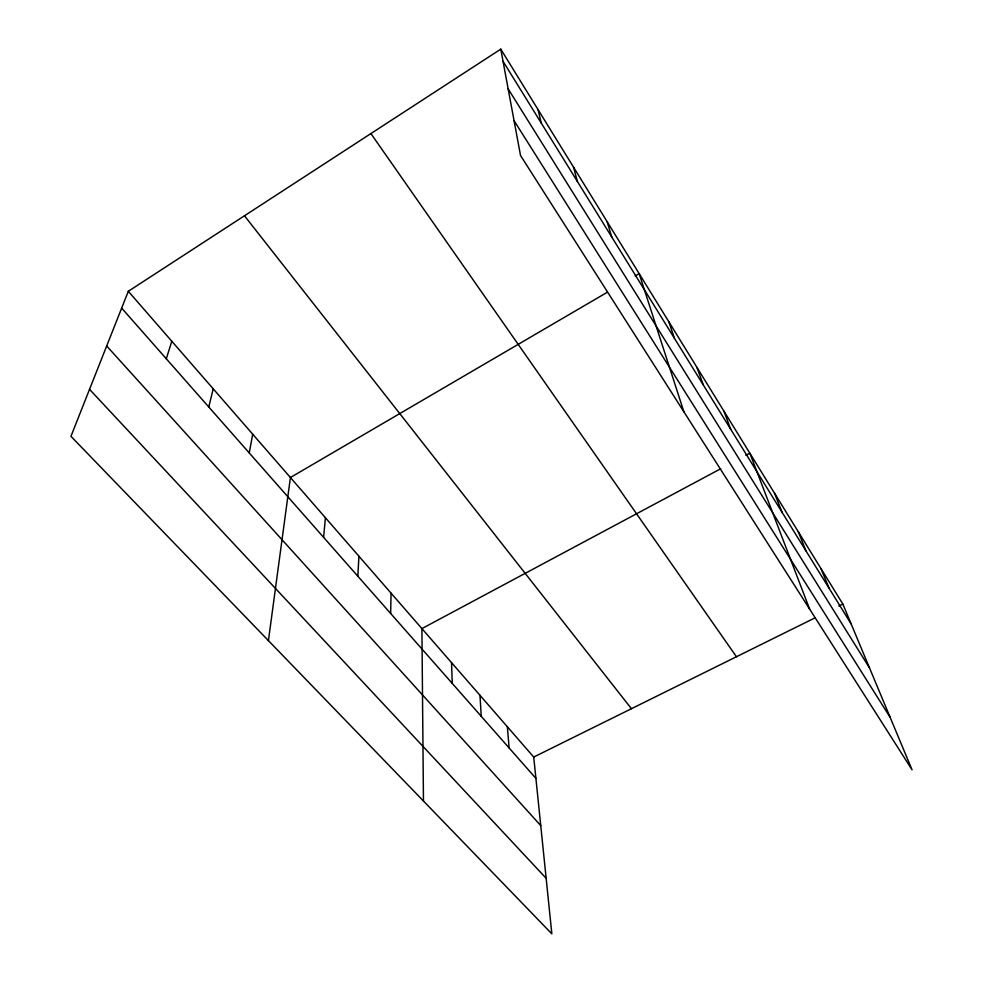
<?xml version="1.0" encoding="UTF-8"?>
<svg xmlns="http://www.w3.org/2000/svg" width="983" height="983" viewBox="0 0 983 983"><rect width="100%" height="100%" fill="white"/><g stroke="black" fill="none" stroke-linecap="round" stroke-linejoin="round"><path stroke-width="1.47" d="M390.644 613.466L391.062 593.167M357.837 576.222L358.93 556.243M323.604 537.345L325.41 517.722M268.42 640.621L290.415 477.517L607.408 292.197M249.227 452.93L252.705 434.203M208.777 406.999L213.213 388.826M166.299 358.783L171.792 341.248M128.318 291.287L70.948 436.329L551.844 933.85L533.72 757.057L128.318 291.287L500.777 49.15L842.861 604.09L912.052 769.8L520.523 155.486L500.777 49.15M635.19 275.953L639.159 273.63L683.885 411.803M720.736 468.744L421.904 628.592L423.464 801.034M745.864 455.301L749.832 453.175L809.611 609.067M533.72 757.057L814.87 617.938M838.868 606.069L842.861 604.09M89.527 389.329L546.155 878.286M106.68 345.991L540.748 825.597M121.659 308.097L535.907 778.376M244.472 215.781L631.43 708.706M370.91 133.577L736.439 656.742M514.048 120.626L890.156 717.369M508.137 88.814L869.525 667.949M503.026 61.29L851.131 623.898M821.026 568.666L829.038 588.19M798.282 531.766L806.011 550.971M774.567 493.306L781.976 512.131M724.004 411.275L730.664 429.202M696.996 367.47L703.226 384.857M668.747 321.638L674.485 338.41M607.162 221.728L611.745 236.989M573.519 167.159L577.414 181.511M538.106 109.715L541.228 123.022M507.363 726.781L509.108 747.952M479.987 695.325L481.252 716.324M451.529 662.616L452.266 683.418"/></g></svg>
